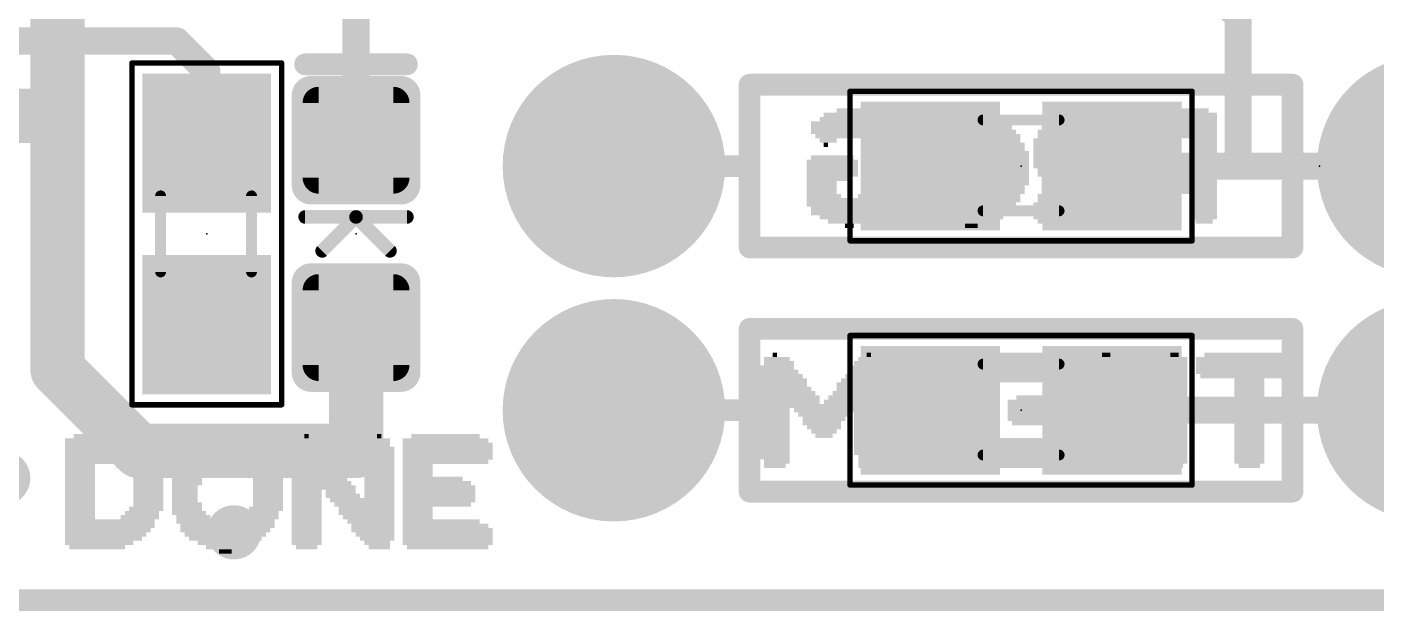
# Model space of a CAD drawing. Extents: x -22.2 to 64.4, y -24.7 to 14.1.
# Drawn here: x 7.08 to 19.7, y -0.1 to 5.37 of the extents above; entities that cross this region are included whole.
import ezdxf

# ---------------------------------------------------------------- set-up
doc = ezdxf.new("R2010")
doc.units = 0
for name, color, linetype in [('1', 12, 'CONTINUOUS'), ('16', 132, 'CONTINUOUS'), ('17', 110, 'CONTINUOUS'), ('18', 110, 'CONTINUOUS'), ('20', 31, 'CONTINUOUS'), ('21', 253, 'CONTINUOUS'), ('22', 253, 'CONTINUOUS'), ('23', 53, 'CONTINUOUS'), ('24', 53, 'CONTINUOUS'), ('29', 253, 'CONTINUOUS'), ('39', 12, 'CONTINUOUS'), ('47', 253, 'CONTINUOUS'), ('51', 253, 'CONTINUOUS')]:
    doc.layers.add(name, color=color, linetype=linetype)

# ---------------------------------------------------------------- blocks, each defined once
blk = doc.blocks.new('RECT160000X160000R30')
at = {"const_width": 0.15}
blk.add_lwpolyline([(0.425, -0.35), (0.425, 0.35, 0.4142), (0.35, 0.425), (-0.35, 0.425, 0.4142), (-0.425, 0.35), (-0.425, -0.35, 0.4142), (-0.35, -0.425), (0.35, -0.425, 0.4142)], format="xyb", close=True, dxfattribs=at)
blk.add_solid([(-0.3754, -0.3754), (0.3754, -0.3754), (-0.3754, 0.3754), (0.3754, 0.3754)])
blk = doc.blocks.new('RECT192512X192512R30')
at = {"const_width": 0.1805}
blk.add_lwpolyline([(0.5114, -0.4211), (0.5114, 0.4211, 0.4142), (0.4211, 0.5114), (-0.4211, 0.5114, 0.4142), (-0.5114, 0.4211), (-0.5114, -0.4211, 0.4142), (-0.4211, -0.5114), (0.4211, -0.5114, 0.4142)], format="xyb", close=True, dxfattribs=at)
blk.add_solid([(-0.4465, -0.4465), (0.4465, -0.4465), (-0.4465, 0.4465), (0.4465, 0.4465)])
blk = doc.blocks.new('RECT')
blk.add_solid([(-0.5, -0.5), (0.5, -0.5), (-0.5, 0.5), (0.5, 0.5)])
blk = doc.blocks.new('ROUNDP')
at = {"const_width": 0.5}
blk.add_lwpolyline([(0, -0.25, 1), (0, 0.25, 1), (0, -0.25)], format="xyb", dxfattribs=at)
blk = doc.blocks.new('ROUNDV')
at = {"const_width": 0.5}
blk.add_lwpolyline([(0, -0.25, 1), (0, 0.25, 1), (0, -0.25)], format="xyb", dxfattribs=at)

msp = doc.modelspace()

# ---------------------------------------------------------------- linework, layer by layer
at = {"layer": '1'}
for points, const_width in [([(10.16, 6.096), (10.16, 4.306)], 0.254), ([(17.891, 5.985), (18.415, 5.461)], 0.254), ([(18.415, 5.461), (18.415, 4.064)], 0.254), ([(6.223, 5.235), (8.481, 5.235)], 0.254), ([(8.481, 5.235), (8.763, 4.953)], 0.254), ([(8.763, 4.953), (8.763, 4.279)], 0.254), ([(7.366, 4.535), (7.366, 4.572)], 0.508), ([(6.223, 4.535), (7.366, 4.535)], 0.508), ([(18.415, 4.064), (17.233, 4.064)], 0.254), ([(18.415, 4.064), (20.193, 4.064)], 0.254), ([(10.16, 1.397), (10.16, 2.552)], 0.508), ([(17.233, 1.778), (20.193, 1.778)], 0.254), ([(38.1, 0), (0, 0)], 0.2032)]:
    msp.add_lwpolyline(points, dxfattribs=dict(at, const_width=const_width))
for points, const_width in [([(18.3701, 5.4161, 1), (18.4599, 5.5059)], 0.127), ([(8.5259, 5.2799, 1), (8.4361, 5.1901)], 0.127), ([(8.481, 5.1715, 1), (8.481, 5.2985)], 0.127), ([(8.8265, 4.953, 1), (8.6995, 4.953)], 0.127), ([(8.7181, 4.9081, 1), (8.8079, 4.9979)], 0.127), ([(7.493, 4.572, 1), (7.239, 4.572)], 0.254), ([(7.366, 4.408, 1), (7.366, 4.662)], 0.254), ([(7.239, 4.535, 1), (7.493, 4.535)], 0.254), ([(8.6995, 4.279, 1), (8.8265, 4.279)], 0.127), ([(10.0965, 4.306, 1), (10.2235, 4.306)], 0.127), ([(17.233, 4.1275, 1), (17.233, 4.0005)], 0.127), ([(18.415, 4.1275, 1), (18.415, 4.0005)], 0.127), ([(18.415, 4.0005, 1), (18.415, 4.1275)], 0.127), ([(18.3515, 4.064, 1), (18.4785, 4.064)], 0.127), ([(10.287, 2.552, 1), (10.033, 2.552)], 0.254), ([(17.233, 1.8415, 1), (17.233, 1.7145)], 0.127), ([(10.033, 1.397, 1), (10.287, 1.397)], 0.254)]:
    msp.add_lwpolyline(points, format="xyb", dxfattribs=dict(at, const_width=const_width))
at = {"layer": '16'}
for points, const_width in [([(7.366, 4.572), (7.366, 9.398)], 0.508), ([(7.366, 4.572), (7.366, 2.159)], 0.508), ([(7.366, 2.159), (8.128, 1.397)], 0.508), ([(8.128, 1.397), (10.16, 1.397)], 0.508), ([(38.1, 0), (0, 0)], 0.2032)]:
    msp.add_lwpolyline(points, dxfattribs=dict(at, const_width=const_width))
at = {"layer": '16', "const_width": 0.254}
for points in [[(7.493, 4.572, 1), (7.239, 4.572)], [(7.239, 4.572, 1), (7.493, 4.572)], [(7.4558, 2.2488, 1), (7.2762, 2.0692)], [(7.239, 2.159, 1), (7.493, 2.159)], [(8.128, 1.524, 1), (8.128, 1.27)], [(10.16, 1.27, 1), (10.16, 1.524)], [(8.0382, 1.3072, 1), (8.2178, 1.4868)]]:
    msp.add_lwpolyline(points, format="xyb", dxfattribs=at)
at = {"layer": '20', "const_width": 0.2032}
msp.add_lwpolyline([(0, 0), (38.1, 0)], dxfattribs=at)
at = {"layer": '21', "const_width": 0.2032}
for points in [[(9.6837, 5.0165), (10.6363, 5.0165)], [(13.843, 4.826), (18.923, 4.826)], [(13.843, 4.064), (13.843, 4.826)], [(18.923, 4.826), (18.923, 4.064)], [(13.843, 4.064), (13.589, 4.064)], [(13.843, 3.302), (13.843, 4.064)], [(18.923, 4.064), (18.923, 3.302)], [(18.923, 4.064), (19.177, 4.064)], [(18.923, 3.302), (13.843, 3.302)], [(13.843, 2.54), (18.923, 2.54)], [(13.843, 1.778), (13.843, 2.54)], [(18.923, 2.54), (18.923, 1.778)], [(13.843, 1.778), (13.589, 1.778)], [(13.843, 1.016), (13.843, 1.778)], [(18.923, 1.778), (18.923, 1.016)], [(18.923, 1.778), (19.177, 1.778)], [(18.923, 1.016), (13.843, 1.016)]]:
    msp.add_lwpolyline(points, dxfattribs=at)
at = {"layer": '21', "const_width": 0.1016}
for points in [[(9.6837, 5.0673, 1), (9.6837, 4.9657)], [(10.6363, 4.9657, 1), (10.6363, 5.0673)], [(13.843, 4.8768, 1), (13.843, 4.7752)], [(13.8938, 4.826, 1), (13.7922, 4.826)], [(18.9738, 4.826, 1), (18.8722, 4.826)], [(18.923, 4.7752, 1), (18.923, 4.8768)], [(13.589, 4.1148, 1), (13.589, 4.0132)], [(13.8938, 4.064, 1), (13.7922, 4.064)], [(13.7922, 4.064, 1), (13.8938, 4.064)], [(13.843, 4.0132, 1), (13.843, 4.1148)], [(18.9738, 4.064, 1), (18.8722, 4.064)], [(18.923, 4.1148, 1), (18.923, 4.0132)], [(18.8722, 4.064, 1), (18.9738, 4.064)], [(19.177, 4.0132, 1), (19.177, 4.1148)], [(13.843, 3.3528, 1), (13.843, 3.2512)], [(13.7922, 3.302, 1), (13.8938, 3.302)], [(18.8722, 3.302, 1), (18.9738, 3.302)], [(18.923, 3.2512, 1), (18.923, 3.3528)], [(13.843, 2.5908, 1), (13.843, 2.4892)], [(13.8938, 2.54, 1), (13.7922, 2.54)], [(18.9738, 2.54, 1), (18.8722, 2.54)], [(18.923, 2.4892, 1), (18.923, 2.5908)], [(13.589, 1.8288, 1), (13.589, 1.7272)], [(13.8938, 1.778, 1), (13.7922, 1.778)], [(13.7922, 1.778, 1), (13.8938, 1.778)], [(13.843, 1.7272, 1), (13.843, 1.8288)], [(18.9738, 1.778, 1), (18.8722, 1.778)], [(18.923, 1.8288, 1), (18.923, 1.7272)], [(18.8722, 1.778, 1), (18.9738, 1.778)], [(19.177, 1.7272, 1), (19.177, 1.8288)], [(13.843, 1.0668, 1), (13.843, 0.9652)], [(13.7922, 1.016, 1), (13.8938, 1.016)], [(18.8722, 1.016, 1), (18.9738, 1.016)], [(18.923, 0.9652, 1), (18.923, 1.0668)]]:
    msp.add_lwpolyline(points, format="xyb", dxfattribs=at)
at = {"layer": '23'}
for p in [(16.383, 4.064), (16.383, 4.064), (8.763, 3.429), (10.16, 3.429), (16.383, 1.778), (16.383, 1.778)]:
    msp.add_point(p, dxfattribs=at)
at = {"layer": '24'}
msp.add_point((19.177, 4.064), dxfattribs=at)
at = {"layer": '39', "const_width": 0.0508}
for points in [[(8.063, 1.829), (8.063, 5.029)], [(8.063, 5.029), (9.463, 5.029)], [(9.463, 5.029), (9.463, 1.829)], [(14.783, 4.764), (17.983, 4.764)], [(14.783, 3.364), (14.783, 4.764)], [(17.983, 4.764), (17.983, 3.364)], [(17.983, 3.364), (14.783, 3.364)], [(14.783, 2.478), (17.983, 2.478)], [(14.783, 1.078), (14.783, 2.478)], [(17.983, 2.478), (17.983, 1.078)], [(9.463, 1.829), (8.063, 1.829)], [(17.983, 1.078), (14.783, 1.078)]]:
    msp.add_lwpolyline(points, dxfattribs=at)
at = {"layer": '39', "const_width": 0.0254}
for points in [[(8.0757, 5.029, 1), (8.0503, 5.029)], [(8.063, 5.0417, 1), (8.063, 5.0163)], [(9.4757, 5.029, 1), (9.4503, 5.029)], [(9.463, 5.0163, 1), (9.463, 5.0417)], [(14.783, 4.7767, 1), (14.783, 4.7513)], [(14.7957, 4.764, 1), (14.7703, 4.764)], [(17.9957, 4.764, 1), (17.9703, 4.764)], [(17.983, 4.7513, 1), (17.983, 4.7767)], [(14.783, 3.3767, 1), (14.783, 3.3513)], [(14.7703, 3.364, 1), (14.7957, 3.364)], [(17.9703, 3.364, 1), (17.9957, 3.364)], [(17.983, 3.3513, 1), (17.983, 3.3767)], [(14.783, 2.4907, 1), (14.783, 2.4653)], [(14.7957, 2.478, 1), (14.7703, 2.478)], [(17.9957, 2.478, 1), (17.9703, 2.478)], [(17.983, 2.4653, 1), (17.983, 2.4907)], [(8.063, 1.8417, 1), (8.063, 1.8163)], [(8.0503, 1.829, 1), (8.0757, 1.829)], [(9.4503, 1.829, 1), (9.4757, 1.829)], [(9.463, 1.8163, 1), (9.463, 1.8417)], [(14.783, 1.0907, 1), (14.783, 1.0653)], [(14.7703, 1.078, 1), (14.7957, 1.078)], [(17.9703, 1.078, 1), (17.9957, 1.078)], [(17.983, 1.0653, 1), (17.983, 1.0907)]]:
    msp.add_lwpolyline(points, format="xyb", dxfattribs=at)
at = {"layer": '47', "const_width": 0.13}
msp.add_lwpolyline([(22.86, 0), (-5.76, 0)], dxfattribs=at)
at = {"layer": '51'}
for points, const_width in [([(16.027, 4.496), (16.739, 4.496)], 0.1016), ([(8.331, 3.073), (8.331, 3.785)], 0.1016), ([(9.182, 3.073), (9.182, 3.785)], 0.1016), ([(16.027, 3.645), (16.739, 3.645)], 0.1016), ([(9.6837, 3.5878), (10.16, 3.5878)], 0.127), ([(10.16, 3.5878), (9.8425, 3.2703)], 0.127), ([(10.16, 3.5878), (10.6363, 3.5878)], 0.127), ([(10.16, 3.5878), (10.4775, 3.2703)], 0.127), ([(16.027, 2.21), (16.739, 2.21)], 0.1016), ([(16.027, 1.359), (16.739, 1.359)], 0.1016)]:
    msp.add_lwpolyline(points, dxfattribs=dict(at, const_width=const_width))
for points, const_width in [([(16.027, 4.5214, 1), (16.027, 4.4706)], 0.0508), ([(16.739, 4.4706, 1), (16.739, 4.5214)], 0.0508), ([(8.3564, 3.785, 1), (8.3056, 3.785)], 0.0508), ([(9.2074, 3.785, 1), (9.1566, 3.785)], 0.0508), ([(16.027, 3.6704, 1), (16.027, 3.6196)], 0.0508), ([(16.739, 3.6196, 1), (16.739, 3.6704)], 0.0508), ([(9.6837, 3.6195, 1), (9.6837, 3.556)], 0.0635), ([(10.1825, 3.6102, 1), (10.1375, 3.5653)], 0.0635), ([(10.16, 3.6195, 1), (10.16, 3.556)], 0.0635), ([(10.1825, 3.5653, 1), (10.1375, 3.6102)], 0.0635), ([(10.16, 3.556, 1), (10.16, 3.6195)], 0.0635), ([(10.6363, 3.556, 1), (10.6363, 3.6195)], 0.0635), ([(9.82, 3.2927, 1), (9.865, 3.2478)], 0.0635), ([(10.455, 3.2478, 1), (10.5, 3.2927)], 0.0635), ([(8.3056, 3.073, 1), (8.3564, 3.073)], 0.0508), ([(9.1566, 3.073, 1), (9.2074, 3.073)], 0.0508), ([(16.027, 2.2354, 1), (16.027, 2.1846)], 0.0508), ([(16.739, 2.1846, 1), (16.739, 2.2354)], 0.0508), ([(16.027, 1.3844, 1), (16.027, 1.3336)], 0.0508), ([(16.739, 1.3336, 1), (16.739, 1.3844)], 0.0508)]:
    msp.add_lwpolyline(points, format="xyb", dxfattribs=dict(at, const_width=const_width))

# ---------------------------------------------------------------- block references
at = {"layer": '1', "xscale": 1.1, "rotation": 90}
for p in [(8.763, 4.279), (8.763, 2.579)]:
    msp.add_blockref('RECT', p, dxfattribs=at)
at = {"layer": '1'}
for p in [(10.16, 4.306), (10.16, 2.552)]:
    msp.add_blockref('RECT160000X160000R30', p, dxfattribs=at)
at = {"layer": '1', "xscale": 1.1}
for p in [(15.533, 4.064), (17.233, 4.064), (15.533, 1.778), (17.233, 1.778)]:
    msp.add_blockref('RECT', p, dxfattribs=at)
at = {"layer": '17', "xscale": 1.8796, "yscale": 1.8796}
for p in [(12.573, 4.064), (12.573, 4.064), (20.193, 4.064), (20.193, 4.064), (12.573, 1.778), (12.573, 1.778), (20.193, 1.778), (20.193, 1.778)]:
    msp.add_blockref('ROUNDP', p, dxfattribs=at)
at = {"layer": '18', "xscale": 0.508, "yscale": 0.508}
for p in [(7.366, 4.572), (7.366, 4.572), (10.16, 1.397), (10.16, 1.397), (6.858, 1.143), (6.858, 1.143), (9.017, 0.635), (9.017, 0.635)]:
    msp.add_blockref('ROUNDV', p, dxfattribs=at)
at = {"layer": '21', "yscale": 0.04}
for p, xscale in [((7.737, 1.496), 0.6), ((7.697, 1.536), 0.36), ((8.957, 1.496), 0.48), ((8.957, 1.536), 0.24), ((9.697, 1.496), 0.2), ((9.697, 1.536), 0.04), ((10.357, 1.496), 0.24), ((10.377, 1.536), 0.04), ((10.997, 1.496), 0.8), ((10.997, 1.536), 0.64), ((7.777, 1.456), 0.68), ((7.797, 1.416), 0.72), ((7.817, 1.376), 0.76), ((8.937, 1.376), 0.76), ((8.937, 1.416), 0.68), ((8.937, 1.456), 0.6), ((9.697, 1.456), 0.28), ((9.717, 1.416), 0.32), ((9.737, 1.376), 0.36), ((10.357, 1.456), 0.24), ((10.377, 1.416), 0.28), ((10.377, 1.376), 0.28), ((11.017, 1.456), 0.84), ((11.017, 1.416), 0.84), ((11.017, 1.376), 0.84), ((7.837, 1.336), 0.8), ((7.857, 1.296), 0.84), ((7.577, 1.256), 0.28), ((8.117, 1.256), 0.4), ((8.657, 1.256), 0.36), ((8.937, 1.336), 0.84), ((8.957, 1.296), 0.88), ((9.257, 1.256), 0.36), ((9.737, 1.336), 0.36), ((9.757, 1.296), 0.4), ((9.777, 1.256), 0.44), ((10.377, 1.336), 0.28), ((10.377, 1.296), 0.28), ((10.377, 1.256), 0.28), ((11.017, 1.336), 0.84), ((10.997, 1.296), 0.8), ((10.737, 1.256), 0.28), ((7.577, 1.216), 0.28), ((7.577, 1.176), 0.28), ((7.577, 1.136), 0.28), ((8.157, 1.216), 0.32), ((8.177, 1.176), 0.28), ((8.217, 1.136), 0.28), ((8.597, 1.176), 0.32), ((8.577, 1.136), 0.28), ((8.637, 1.216), 0.32), ((9.277, 1.216), 0.32), ((9.297, 1.176), 0.28), ((9.337, 1.136), 0.28), ((9.797, 1.216), 0.48), ((9.797, 1.176), 0.48), ((9.817, 1.136), 0.52), ((10.377, 1.216), 0.28), ((10.377, 1.176), 0.28), ((10.377, 1.136), 0.28), ((10.737, 1.216), 0.28), ((10.737, 1.176), 0.28), ((10.877, 1.136), 0.56), ((7.577, 1.096), 0.28), ((7.577, 1.056), 0.28), ((7.577, 1.016), 0.28), ((8.217, 1.096), 0.28), ((8.217, 1.056), 0.28), ((8.217, 1.016), 0.28), ((8.577, 1.096), 0.28), ((8.557, 1.056), 0.24), ((8.557, 1.016), 0.24), ((9.337, 1.096), 0.28), ((9.337, 1.056), 0.28), ((9.337, 1.016), 0.28), ((9.837, 1.096), 0.56), ((9.857, 1.056), 0.6), ((9.697, 1.016), 0.28), ((10.017, 1.016), 0.28), ((10.377, 1.096), 0.28), ((10.377, 1.056), 0.28), ((10.377, 1.016), 0.28), ((10.917, 1.096), 0.64), ((10.937, 1.056), 0.68), ((10.937, 1.016), 0.68), ((7.577, 0.976), 0.28), ((7.577, 0.936), 0.28), ((7.577, 0.896), 0.28), ((8.217, 0.976), 0.28), ((8.217, 0.936), 0.28), ((8.217, 0.896), 0.28), ((8.557, 0.976), 0.24), ((8.557, 0.936), 0.24), ((8.577, 0.896), 0.28), ((9.337, 0.976), 0.28), ((9.337, 0.936), 0.28), ((9.337, 0.896), 0.28), ((9.697, 0.976), 0.28), ((9.697, 0.936), 0.28), ((9.697, 0.896), 0.28), ((10.037, 0.976), 0.32), ((10.217, 0.936), 0.6), ((10.237, 0.896), 0.56), ((10.377, 0.976), 0.28), ((10.937, 0.976), 0.68), ((10.937, 0.936), 0.68), ((10.917, 0.896), 0.64), ((7.577, 0.856), 0.28), ((7.577, 0.816), 0.28), ((7.577, 0.776), 0.28), ((8.137, 0.776), 0.36), ((8.157, 0.816), 0.32), ((8.197, 0.856), 0.32), ((8.577, 0.856), 0.28), ((8.597, 0.816), 0.32), ((8.637, 0.776), 0.32), ((9.277, 0.776), 0.32), ((9.317, 0.856), 0.32), ((9.297, 0.816), 0.28), ((9.697, 0.856), 0.28), ((9.697, 0.816), 0.28), ((9.697, 0.776), 0.28), ((10.257, 0.856), 0.52), ((10.257, 0.816), 0.52), ((10.277, 0.776), 0.48), ((10.737, 0.856), 0.28), ((10.737, 0.816), 0.28), ((10.737, 0.776), 0.28), ((7.857, 0.736), 0.84), ((7.857, 0.696), 0.84), ((7.837, 0.656), 0.8), ((7.817, 0.616), 0.76), ((8.677, 0.736), 0.4), ((8.957, 0.696), 0.88), ((8.937, 0.656), 0.84), ((8.937, 0.616), 0.76), ((9.217, 0.736), 0.36), ((9.697, 0.736), 0.28), ((9.697, 0.696), 0.28), ((9.697, 0.656), 0.28), ((9.697, 0.616), 0.28), ((10.297, 0.736), 0.44), ((10.317, 0.696), 0.4), ((10.317, 0.656), 0.4), ((10.337, 0.616), 0.36), ((10.957, 0.736), 0.72), ((10.997, 0.696), 0.8), ((11.017, 0.656), 0.84), ((11.017, 0.616), 0.84), ((7.797, 0.576), 0.72), ((7.757, 0.536), 0.64), ((7.737, 0.496), 0.52), ((8.937, 0.576), 0.68), ((8.957, 0.536), 0.56), ((8.957, 0.496), 0.4), ((9.697, 0.576), 0.28), ((9.697, 0.536), 0.28), ((9.697, 0.496), 0.2), ((10.357, 0.576), 0.32), ((10.357, 0.536), 0.24), ((10.377, 0.496), 0.2), ((11.017, 0.576), 0.84), ((11.017, 0.536), 0.84), ((11.017, 0.496), 0.76), ((8.937, 0.456), 0.12)]:
    msp.add_blockref('RECT', p, dxfattribs=dict(at, xscale=xscale))
at = {"layer": '22', "yscale": 0.04, "rotation": 180}
for p, xscale in [((14.797, 4.544), 0.52), ((14.797, 4.584), 0.28), ((15.917, 4.544), 0.44), ((15.937, 4.584), 0.24), ((16.997, 4.544), 0.6), ((17.037, 4.584), 0.36), ((17.917, 4.544), 0.6), ((17.957, 4.584), 0.36), ((14.777, 4.464), 0.72), ((14.797, 4.424), 0.76), ((14.797, 4.504), 0.6), ((15.917, 4.424), 0.76), ((15.917, 4.464), 0.68), ((15.917, 4.504), 0.6), ((16.957, 4.424), 0.76), ((16.977, 4.464), 0.72), ((16.997, 4.504), 0.68), ((17.837, 4.424), 0.76), ((17.857, 4.464), 0.72), ((17.877, 4.504), 0.68), ((14.817, 4.384), 0.8), ((14.857, 4.344), 0.8), ((14.577, 4.304), 0.16), ((15.117, 4.304), 0.36), ((15.917, 4.344), 0.92), ((15.637, 4.304), 0.36), ((15.917, 4.384), 0.84), ((16.217, 4.304), 0.32), ((16.657, 4.304), 0.32), ((16.937, 4.384), 0.8), ((16.937, 4.344), 0.8), ((17.197, 4.304), 0.28), ((17.817, 4.344), 0.8), ((17.577, 4.304), 0.32), ((17.837, 4.384), 0.76), ((18.097, 4.304), 0.24), ((14.557, 4.264), 0.04), ((15.137, 4.264), 0.32), ((15.157, 4.224), 0.28), ((15.197, 4.184), 0.28), ((15.577, 4.264), 0.32), ((15.577, 4.224), 0.32), ((15.557, 4.184), 0.28), ((16.257, 4.264), 0.32), ((16.277, 4.224), 0.28), ((16.317, 4.184), 0.28), ((16.637, 4.264), 0.28), ((16.637, 4.224), 0.28), ((16.637, 4.184), 0.28), ((17.197, 4.264), 0.28), ((17.197, 4.224), 0.28), ((17.197, 4.184), 0.28), ((17.557, 4.264), 0.28), ((17.537, 4.224), 0.24), ((17.537, 4.184), 0.24), ((18.097, 4.264), 0.24), ((18.097, 4.224), 0.24), ((18.097, 4.184), 0.24), ((14.617, 4.104), 0.48), ((14.617, 4.064), 0.48), ((14.617, 4.024), 0.48), ((14.617, 4.144), 0.4), ((15.197, 4.144), 0.28), ((15.197, 4.104), 0.28), ((15.197, 4.064), 0.28), ((15.197, 4.024), 0.28), ((15.517, 4.104), 0.28), ((15.517, 4.064), 0.28), ((15.517, 4.024), 0.28), ((15.557, 4.144), 0.28), ((16.317, 4.144), 0.28), ((16.317, 4.104), 0.28), ((16.317, 4.064), 0.28), ((16.317, 4.024), 0.28), ((16.637, 4.144), 0.28), ((16.657, 4.104), 0.32), ((16.917, 4.064), 0.84), ((16.937, 4.024), 0.8), ((17.197, 4.144), 0.28), ((17.197, 4.104), 0.28), ((17.557, 4.144), 0.28), ((17.557, 4.104), 0.28), ((17.817, 4.064), 0.8), ((17.837, 4.024), 0.76), ((18.097, 4.144), 0.24), ((18.097, 4.104), 0.24), ((14.617, 3.984), 0.48), ((14.577, 3.944), 0.4), ((14.517, 3.904), 0.28), ((15.157, 3.904), 0.28), ((15.197, 3.984), 0.28), ((15.197, 3.944), 0.28), ((15.537, 3.984), 0.24), ((15.557, 3.944), 0.28), ((15.557, 3.904), 0.28), ((16.297, 3.904), 0.32), ((16.317, 3.984), 0.28), ((16.317, 3.944), 0.28), ((16.937, 3.984), 0.8), ((16.957, 3.944), 0.76), ((16.957, 3.904), 0.76), ((17.837, 3.984), 0.76), ((17.857, 3.944), 0.72), ((17.877, 3.904), 0.68), ((14.517, 3.864), 0.28), ((14.517, 3.824), 0.28), ((14.537, 3.784), 0.32), ((15.057, 3.784), 0.4), ((15.117, 3.824), 0.36), ((15.137, 3.864), 0.32), ((15.577, 3.864), 0.32), ((15.617, 3.824), 0.32), ((15.657, 3.784), 0.4), ((16.197, 3.784), 0.36), ((16.257, 3.824), 0.32), ((16.277, 3.864), 0.28), ((16.677, 3.784), 0.28), ((16.957, 3.864), 0.76), ((16.957, 3.824), 0.76), ((17.197, 3.784), 0.28), ((17.917, 3.864), 0.6), ((17.957, 3.824), 0.52), ((18.097, 3.784), 0.24), ((14.817, 3.744), 0.88), ((14.797, 3.704), 0.84), ((14.797, 3.664), 0.76), ((15.937, 3.744), 0.88), ((15.917, 3.704), 0.84), ((15.917, 3.664), 0.76), ((16.657, 3.704), 0.32), ((16.637, 3.664), 0.28), ((16.677, 3.744), 0.28), ((17.197, 3.744), 0.28), ((17.197, 3.704), 0.28), ((17.197, 3.664), 0.28), ((18.097, 3.744), 0.24), ((18.097, 3.704), 0.24), ((18.097, 3.664), 0.24), ((14.777, 3.624), 0.72), ((14.777, 3.584), 0.56), ((14.777, 3.544), 0.4), ((15.917, 3.624), 0.68), ((15.937, 3.584), 0.56), ((15.917, 3.544), 0.44), ((16.637, 3.624), 0.28), ((16.617, 3.584), 0.24), ((16.637, 3.544), 0.2), ((17.197, 3.624), 0.28), ((17.197, 3.584), 0.28), ((17.197, 3.544), 0.2), ((18.097, 3.624), 0.24), ((18.097, 3.584), 0.24), ((18.097, 3.544), 0.16), ((14.777, 3.504), 0.08), ((15.917, 3.504), 0.12), ((14.099, 2.258), 0.24), ((14.079, 2.298), 0.04), ((14.979, 2.258), 0.24), ((14.959, 2.298), 0.04), ((15.699, 2.258), 0.56), ((15.719, 2.298), 0.36), ((16.499, 2.258), 0.8), ((16.499, 2.298), 0.64), ((17.179, 2.258), 0.24), ((17.179, 2.298), 0.08), ((17.819, 2.258), 0.24), ((17.819, 2.298), 0.08), ((18.519, 2.298), 0.84), ((14.099, 2.178), 0.32), ((14.119, 2.138), 0.36), ((14.119, 2.218), 0.28), ((14.939, 2.178), 0.32), ((14.939, 2.138), 0.32), ((14.959, 2.218), 0.28), ((15.639, 2.138), 0.76), ((15.659, 2.178), 0.72), ((15.679, 2.218), 0.68), ((16.519, 2.218), 0.84), ((16.519, 2.178), 0.84), ((16.519, 2.138), 0.84), ((17.179, 2.218), 0.24), ((17.179, 2.178), 0.24), ((17.179, 2.138), 0.24), ((17.799, 2.178), 0.28), ((17.799, 2.138), 0.28), ((17.819, 2.218), 0.24), ((14.139, 2.098), 0.4), ((14.159, 2.058), 0.44), ((14.159, 2.018), 0.44), ((14.879, 2.018), 0.44), ((14.899, 2.058), 0.4), ((14.919, 2.098), 0.36), ((15.339, 2.018), 0.32), ((15.619, 2.098), 0.8), ((15.619, 2.058), 0.8), ((15.879, 2.018), 0.28), ((16.519, 2.098), 0.84), ((16.539, 2.058), 0.8), ((16.799, 2.018), 0.28), ((17.179, 2.098), 0.24), ((17.179, 2.058), 0.24), ((17.179, 2.018), 0.24), ((17.799, 2.098), 0.28), ((17.799, 2.058), 0.28), ((17.799, 2.018), 0.28), ((18.519, 2.098), 0.92), ((18.519, 2.058), 0.28), ((18.519, 2.018), 0.28), ((14.179, 1.978), 0.48), ((14.199, 1.938), 0.52), ((14.219, 1.898), 0.56), ((14.839, 1.898), 0.52), ((14.859, 1.938), 0.48), ((14.879, 1.978), 0.44), ((15.319, 1.978), 0.28), ((15.319, 1.938), 0.28), ((15.319, 1.898), 0.28), ((15.879, 1.978), 0.28), ((15.879, 1.938), 0.28), ((15.879, 1.898), 0.28), ((16.639, 1.898), 0.6), ((16.799, 1.978), 0.28), ((16.799, 1.938), 0.28), ((17.179, 1.978), 0.24), ((17.179, 1.938), 0.24), ((17.179, 1.898), 0.24), ((17.799, 1.978), 0.28), ((17.799, 1.938), 0.28), ((17.799, 1.898), 0.28), ((18.519, 1.978), 0.28), ((18.519, 1.938), 0.28), ((18.519, 1.898), 0.28), ((14.219, 1.858), 0.56), ((14.519, 1.818), 1.16), ((14.079, 1.778), 0.28), ((14.679, 1.778), 0.84), ((14.819, 1.858), 0.56), ((15.319, 1.858), 0.28), ((15.339, 1.818), 0.32), ((15.619, 1.778), 0.8), ((15.879, 1.858), 0.28), ((15.879, 1.818), 0.28), ((16.599, 1.858), 0.68), ((16.599, 1.818), 0.68), ((16.599, 1.778), 0.68), ((17.499, 1.858), 0.88), ((17.499, 1.818), 0.88), ((17.499, 1.778), 0.88), ((18.519, 1.858), 0.28), ((18.519, 1.818), 0.28), ((18.519, 1.778), 0.28), ((14.079, 1.738), 0.28), ((14.079, 1.698), 0.28), ((14.079, 1.658), 0.28), ((14.539, 1.738), 0.48), ((14.539, 1.698), 0.4), ((14.519, 1.658), 0.36), ((14.959, 1.738), 0.28), ((14.959, 1.698), 0.28), ((14.959, 1.658), 0.28), ((15.619, 1.738), 0.8), ((15.639, 1.698), 0.76), ((15.639, 1.658), 0.76), ((16.599, 1.738), 0.68), ((16.599, 1.698), 0.68), ((16.619, 1.658), 0.64), ((17.499, 1.738), 0.88), ((17.499, 1.698), 0.88), ((17.499, 1.658), 0.88), ((18.519, 1.738), 0.28), ((18.519, 1.698), 0.28), ((18.519, 1.658), 0.28), ((14.079, 1.618), 0.28), ((14.079, 1.578), 0.28), ((14.079, 1.538), 0.28), ((14.079, 1.498), 0.28), ((14.539, 1.618), 0.32), ((14.539, 1.578), 0.24), ((14.539, 1.538), 0.16), ((14.959, 1.618), 0.28), ((14.959, 1.578), 0.28), ((14.959, 1.538), 0.28), ((14.959, 1.498), 0.28), ((15.379, 1.498), 0.32), ((15.639, 1.578), 0.76), ((15.639, 1.538), 0.76), ((15.659, 1.618), 0.72), ((15.879, 1.498), 0.28), ((16.559, 1.498), 0.76), ((16.799, 1.618), 0.28), ((16.799, 1.578), 0.28), ((16.799, 1.538), 0.28), ((17.179, 1.618), 0.24), ((17.179, 1.578), 0.24), ((17.179, 1.538), 0.24), ((17.179, 1.498), 0.24), ((17.799, 1.618), 0.28), ((17.799, 1.578), 0.28), ((17.799, 1.538), 0.28), ((17.799, 1.498), 0.28), ((18.519, 1.618), 0.28), ((18.519, 1.578), 0.28), ((18.519, 1.538), 0.28), ((18.519, 1.498), 0.28), ((14.079, 1.458), 0.28), ((14.079, 1.418), 0.28), ((14.079, 1.378), 0.28), ((14.959, 1.458), 0.28), ((14.959, 1.418), 0.28), ((14.959, 1.378), 0.28), ((15.339, 1.418), 0.32), ((15.319, 1.378), 0.28), ((15.359, 1.458), 0.28), ((15.879, 1.458), 0.28), ((15.879, 1.418), 0.28), ((15.879, 1.378), 0.28), ((16.519, 1.458), 0.84), ((16.519, 1.418), 0.84), ((16.519, 1.378), 0.84), ((17.179, 1.458), 0.24), ((17.179, 1.418), 0.24), ((17.179, 1.378), 0.24), ((17.799, 1.458), 0.28), ((17.799, 1.418), 0.28), ((17.799, 1.378), 0.28), ((18.519, 1.458), 0.28), ((18.519, 1.418), 0.28), ((18.519, 1.378), 0.28), ((14.079, 1.338), 0.28), ((14.099, 1.298), 0.24), ((14.079, 1.258), 0.2), ((14.979, 1.338), 0.24), ((14.979, 1.298), 0.24), ((14.959, 1.258), 0.2), ((15.319, 1.338), 0.28), ((15.299, 1.298), 0.24), ((15.319, 1.258), 0.2), ((15.879, 1.338), 0.28), ((15.879, 1.298), 0.28), ((15.879, 1.258), 0.2), ((16.519, 1.338), 0.84), ((16.519, 1.298), 0.84), ((16.519, 1.258), 0.76), ((17.179, 1.338), 0.24), ((17.179, 1.298), 0.24), ((17.159, 1.258), 0.2), ((17.799, 1.338), 0.28), ((17.819, 1.298), 0.24), ((17.799, 1.258), 0.2), ((18.519, 1.338), 0.28), ((18.519, 1.298), 0.28), ((18.519, 1.258), 0.2)]:
    msp.add_blockref('RECT', p, dxfattribs=dict(at, xscale=xscale))
for p in [(18.519, 2.258), (18.519, 2.218), (18.519, 2.178), (18.519, 2.138)]:
    msp.add_blockref('RECT', p, dxfattribs=at)
at = {"layer": '29'}
for name, p, xscale, yscale in [('ROUNDP', (12.573, 4.064), 2.0828, 2.0828), ('ROUNDP', (20.193, 4.064), 2.0828, 2.0828), ('RECT', (15.533, 4.064), 1.3032, 1.2032), ('RECT', (17.233, 4.064), 1.3032, 1.2032), ('ROUNDP', (12.573, 1.778), 2.0828, 2.0828), ('ROUNDP', (20.193, 1.778), 2.0828, 2.0828), ('RECT', (15.533, 1.778), 1.3032, 1.2032), ('RECT', (17.233, 1.778), 1.3032, 1.2032)]:
    msp.add_blockref(name, p, dxfattribs=dict(at, xscale=xscale, yscale=yscale))
at = {"layer": '29', "xscale": 1.3032, "yscale": 1.2032, "rotation": 90}
for p in [(8.763, 4.279), (8.763, 2.579)]:
    msp.add_blockref('RECT', p, dxfattribs=at)
at = {"layer": '29'}
for p in [(10.16, 4.306), (10.16, 2.552)]:
    msp.add_blockref('RECT192512X192512R30', p, dxfattribs=at)
at = {"layer": '51', "xscale": 0.5001, "yscale": 0.95}
for p in [(15.7949, 4.0691), (16.9633, 4.0691), (15.7949, 1.7831), (16.9633, 1.7831)]:
    msp.add_blockref('RECT', p, dxfattribs=at)
at = {"layer": '51', "xscale": 0.5001, "yscale": 0.95, "rotation": 90}
for p in [(8.7579, 4.0092), (8.7579, 2.8409)]:
    msp.add_blockref('RECT', p, dxfattribs=at)

doc.saveas('drawing.dxf')
